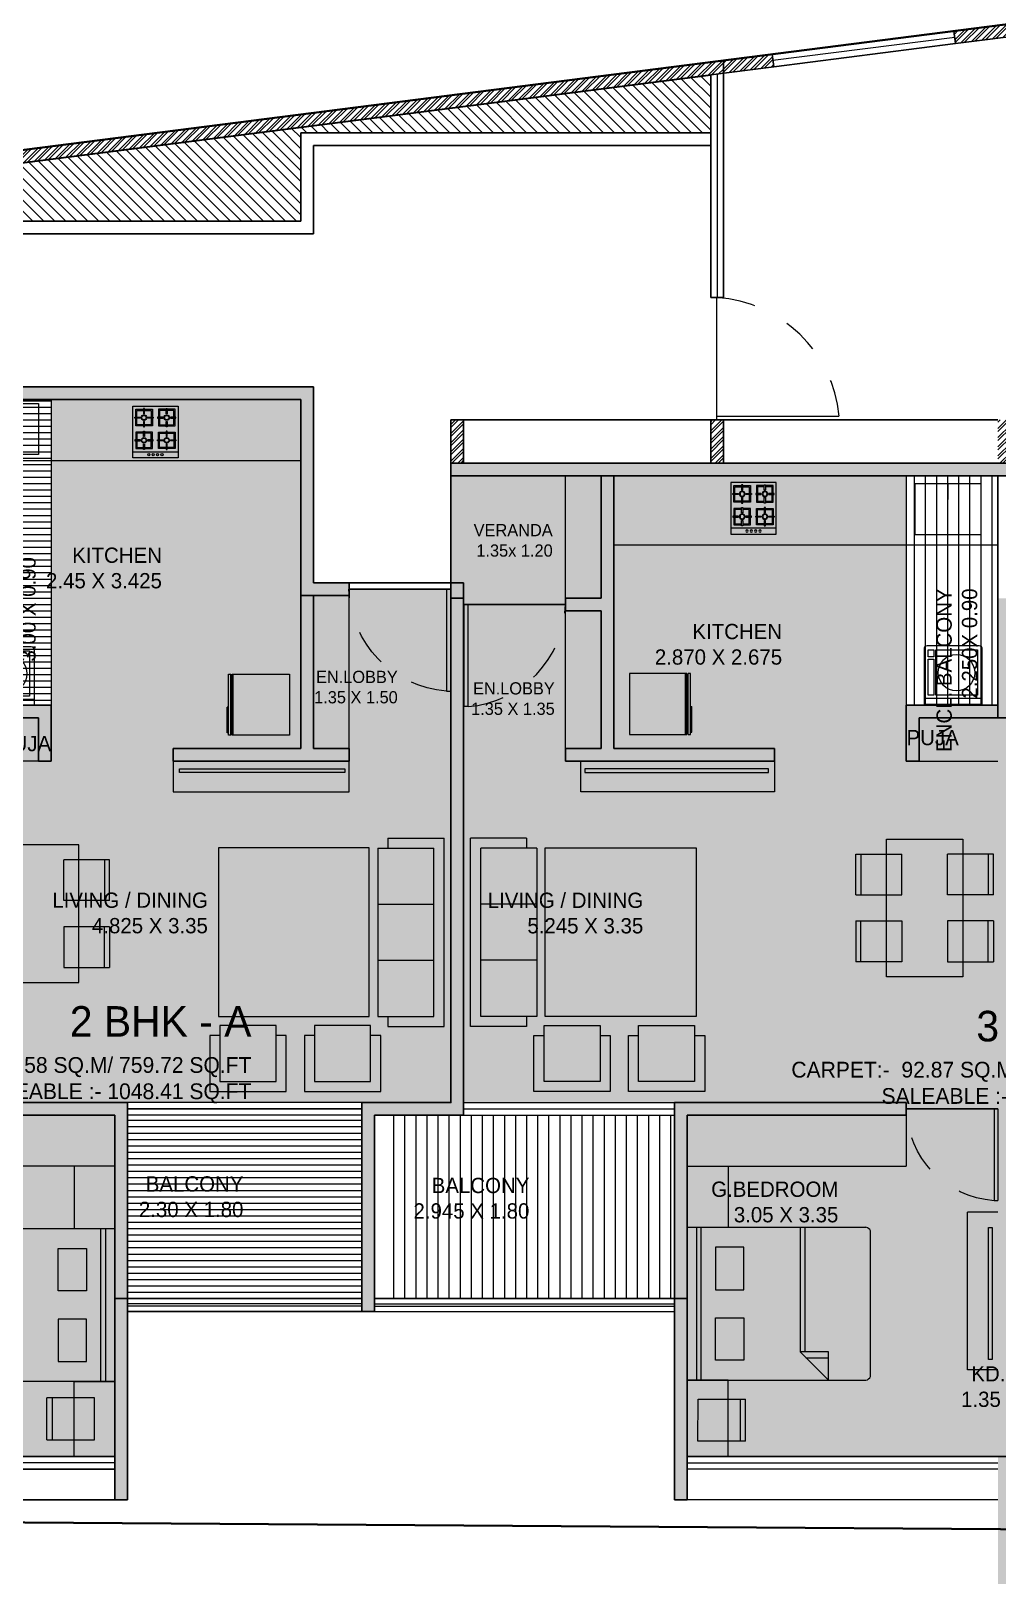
# Model space of a CAD drawing. Header units: metres. Extents: x 494 to 1845, y -666 to 1061.
# Drawn here: x 1741.652 to 1744.299, y 249.989 to 254.24 of the extents above; entities that cross this region are included whole.
import ezdxf

# ---------------------------------------------------------------- set-up
doc = ezdxf.new("R2010")
doc.units = ezdxf.units.M
doc.header["$MEASUREMENT"] = 0
for name, pattern in [('1', [0]), ('141011 - Typical Flr Plans -1 - 1.5 & 1-2 BHK_ Kolshet Namrata1$0$HIDDEN', [0.375, 0.25, -0.125]), ('DASHED2', [0.375, 0.25, -0.125])]:
    doc.linetypes.add(name, pattern=pattern)
for name, color, linetype, lineweight in [('01 WALL', 7, 'Continuous', 25), ('A-Furniture', 8, 'Continuous', 13), ('A-Wall Hatch', 8, 'Continuous', 9), ('VDA-DOOR', 23, 'Continuous', 5), ('VDA-FURNITURE', 8, 'Continuous', 13), ('VDA-HATCH', 8, 'Continuous', 9), ('VDA-RAILING', 25, 'Continuous', 5), ('VDA-SLIDING DOOR', 4, 'Continuous', 9), ('VDA-WALL', 250, 'Continuous', 25), ('VDA-WINDOW', 5, 'Continuous', 9), ('VDA_FURNITURE', 8, 'Continuous', 13), ('WALL BELOW', 8, 'Continuous', 9), ('window', 5, 'Continuous', 13)]:
    doc.layers.add(name, color=color, linetype=linetype, lineweight=lineweight)
for name, color, linetype in [('A-AREA', 1, 'Continuous'), ('CLOUMN GRID', 7, 'Continuous'), ('PLOT - SURVEY', 1, '1'), ('sliding', 4, '1'), ('VDA-TEXT', 250, '1'), ('VDA-WALL BELOW', 8, 'Continuous'), ('VDA_WALL BELOW', 8, '1')]:
    doc.layers.add(name, color=color, linetype=linetype)
doc.styles.add('arial', font='arial.ttf', dxfattribs={"height": 0.3})
doc.styles.get("Standard").update_dxf_attribs({"font": 'arial.ttf'})
pattern_1 = [(179.9993, (28.49362, 2.90785), (-7.6e-07, -0.0625), [])]

# ---------------------------------------------------------------- blocks, each defined once
blk = doc.blocks.new('zw$8B81')
at = {"layer": 'VDA-FURNITURE', "extrusion": (-2.11098e-05, -1.08635e-08, 1)}
for p, q in [((0.013, 0.575), (0, 0.575)), ((0, 0.575), (0, 0.325)), ((0.037, 0.6), (0.013, 0.6)), ((0.013, 0.6), (0.013, 0)), ((0.037, 0.6), (0.037, 0)), ((0.05, 0.575), (0.037, 0.575)), ((0.612, 0.6), (0.05, 0.6)), ((0.05, 0.6), (0.05, 0)), ((0.062, 0.6), (0.062, 0)), ((0.612, 0), (0.612, 0.6)), ((0.013, 0.325), (0, 0.325)), ((0.013, 0), (0.037, 0)), ((0.037, 0.025), (0.05, 0.025)), ((0.05, 0), (0.612, 0))]:
    blk.add_line(p, q, dxfattribs=at)
blk = doc.blocks.new('zw$DE63')
at = {"layer": 'VDA-FURNITURE', "extrusion": (-1.50799e-06, 1.20478e-06, 1)}
for p, q in [((0, 1.465), (0, 0.035)), ((1.8, 1.5), (0.046, 1.5)), ((0.692, 1.223), (0.415, 1.5)), ((0.415, 1.5), (0.415, 1.223)), ((1.8, 1.5), (1.662, 1.5)), ((1.662, 1.5), (1.662, 0)), ((1.708, 0), (1.708, 1.5)), ((1.8, 0), (1.8, 1.5)), ((1.8, 0), (1.8, 1.5)), ((0.635, 1.281), (0.415, 1.281)), ((0.415, 1.223), (0.692, 1.223)), ((0.646, 0), (0.646, 1.223)), ((0.692, 0), (0.692, 1.223)), ((1.246, 0.888), (1.246, 1.304)), ((1.246, 1.304), (1.523, 1.304)), ((1.523, 1.304), (1.523, 0.888)), ((1.523, 0.888), (1.246, 0.888)), ((1.523, 0.612), (1.246, 0.612)), ((1.246, 0.612), (1.246, 0.196)), ((1.523, 0.196), (1.523, 0.612)), ((1.246, 0.196), (1.523, 0.196)), ((0.046, 0), (1.8, 0)), ((1.662, 0), (1.8, 0))]:
    blk.add_line(p, q, dxfattribs=at)
at = {"layer": 'VDA-FURNITURE'}
for centre, start, end in [((0.065, 1.427), 104.4386, 149.3026), ((0.065, 0.073), 210.6974, 255.5614)]:
    blk.add_arc(centre, 0.0756, start, end, dxfattribs=at)
blk = doc.blocks.new('zw$DD4')
at = {"layer": 'A-Furniture', "extrusion": (1.20478e-06, -1.51523e-06, 1)}
for p, q in [((0.3, 1.352), (0.3, 0)), ((1.05, 1.352), (0.3, 1.352)), ((1.05, 0), (1.05, 1.352)), ((0.45, 1.203), (0, 1.203)), ((0, 0.803), (0, 1.203)), ((0.05, 1.203), (0.05, 0.803)), ((0.45, 0.803), (0.45, 1.203)), ((0.9, 0.803), (0.9, 1.203)), ((0.9, 1.203), (1.35, 1.203)), ((1.3, 1.203), (1.3, 0.803)), ((1.35, 0.803), (1.35, 1.203)), ((0, 0.803), (0.45, 0.803)), ((1.35, 0.803), (0.9, 0.803)), ((0, 0.547), (0.45, 0.547)), ((0, 0.547), (0, 0.147)), ((0.05, 0.147), (0.05, 0.547)), ((0.45, 0.547), (0.45, 0.147)), ((1.35, 0.547), (0.9, 0.547)), ((0.9, 0.547), (0.9, 0.147)), ((1.3, 0.147), (1.3, 0.547)), ((1.35, 0.547), (1.35, 0.147)), ((0, 0.147), (0.45, 0.147)), ((0.3, 0), (1.05, 0)), ((1.35, 0.147), (0.9, 0.147))]:
    blk.add_line(p, q, dxfattribs=at)
blk = doc.blocks.new('zw$FFF1')
at = {"layer": 'A-Furniture', "color": 8, "extrusion": (1.51523e-06, 1.20478e-06, 1)}
for p, q in [((1.371, 2.489), (0.621, 2.489)), ((0.621, 2.489), (0.621, 1.939)), ((1.371, 1.939), (1.371, 2.489)), ((2.299, 2.489), (1.549, 2.489)), ((1.549, 2.489), (1.549, 1.939)), ((2.299, 1.939), (2.299, 2.489)), ((1.271, 2.389), (0.721, 2.389)), ((0.721, 2.389), (0.721, 1.839)), ((1.271, 1.839), (1.271, 2.389)), ((2.199, 2.389), (1.649, 2.389)), ((1.649, 2.389), (1.649, 1.839)), ((2.199, 1.839), (2.199, 2.389)), ((0.621, 1.939), (0.721, 1.939)), ((0.721, 1.939), (0.721, 1.939)), ((0.721, 1.839), (1.271, 1.839)), ((1.271, 1.939), (1.371, 1.939)), ((1.549, 1.939), (1.649, 1.939)), ((1.649, 1.939), (1.649, 1.939)), ((1.649, 1.839), (2.199, 1.839)), ((2.199, 1.939), (2.299, 1.939))]:
    blk.add_line(p, q, dxfattribs=at)
at = {"layer": 'A-Furniture', "color": 8, "extrusion": (1.51523e-06, -1.20478e-06, 1)}
for p, q in [((0.55, 1.85), (0, 1.85)), ((0, 1.85), (0, 0)), ((0.55, 1.75), (0.55, 1.85)), ((0.65, 1.75), (0.1, 1.75)), ((0.1, 1.75), (0.1, 0.1)), ((0.65, 0.1), (0.65, 1.75)), ((2.213, 1.753), (0.733, 1.753)), ((0.733, 1.753), (0.733, 0.097)), ((2.213, 0.097), (2.213, 1.753)), ((0.65, 1.2), (0.1, 1.2)), ((0.65, 0.65), (0.1, 0.65)), ((0.55, 0), (0, 0)), ((0.65, 0.1), (0.1, 0.1)), ((0.55, 0), (0.55, 0.1)), ((0.733, 0.097), (2.213, 0.097))]:
    blk.add_line(p, q, dxfattribs=at)
blk = doc.blocks.new('zw$80F')
at = {"layer": 'A-Furniture', "extrusion": (0.000170057, -4.78234e-05, 1)}
blk.add_line((0.06, 0.446, 0), (0.06, 0), dxfattribs=at)
at = {"layer": 'A-Furniture', "extrusion": (0.000170057, -4.78234e-05, 1), "elevation": 0}
for points in [[(0.506, 0), (0, 0), (0, 0.446), (0.506, 0.446)], [(0.082, 0.329), (0.082, 0.34), (0.135, 0.34), (0.135, 0.329)], [(0.177, 0.425), (0.166, 0.425), (0.166, 0.371), (0.177, 0.371)], [(0.262, 0.34), (0.262, 0.329), (0.208, 0.329), (0.208, 0.34)], [(0.305, 0.34), (0.305, 0.329), (0.358, 0.329), (0.358, 0.34)], [(0.389, 0.425), (0.4, 0.425), (0.4, 0.371), (0.389, 0.371)], [(0.485, 0.329), (0.485, 0.34), (0.431, 0.34), (0.431, 0.329)], [(0.166, 0.245), (0.177, 0.245), (0.177, 0.298), (0.166, 0.298)], [(0.166, 0.202), (0.177, 0.202), (0.177, 0.148), (0.166, 0.148)], [(0.4, 0.245), (0.389, 0.245), (0.389, 0.298), (0.4, 0.298)], [(0.4, 0.202), (0.389, 0.202), (0.389, 0.148), (0.4, 0.148)], [(0.082, 0.117), (0.082, 0.106), (0.135, 0.106), (0.135, 0.117)], [(0.177, 0.021), (0.166, 0.021), (0.166, 0.075), (0.177, 0.075)], [(0.262, 0.106), (0.262, 0.117), (0.208, 0.117), (0.208, 0.106)], [(0.305, 0.106), (0.305, 0.117), (0.358, 0.117), (0.358, 0.106)], [(0.389, 0.021), (0.4, 0.021), (0.4, 0.075), (0.389, 0.075)], [(0.485, 0.117), (0.485, 0.106), (0.431, 0.106), (0.431, 0.117)]]:
    blk.add_lwpolyline(points, close=True, dxfattribs=at)
for points in [[(0.166, 0.416), (0.09, 0.416), (0.09, 0.34)], [(0.09, 0.329), (0.09, 0.253), (0.166, 0.253)], [(0.166, 0.405), (0.101, 0.405), (0.101, 0.34)], [(0.101, 0.329), (0.101, 0.264), (0.166, 0.264)], [(0.253, 0.34), (0.253, 0.416), (0.177, 0.416)], [(0.242, 0.34), (0.242, 0.405), (0.177, 0.405)], [(0.177, 0.253), (0.253, 0.253), (0.253, 0.329)], [(0.177, 0.264), (0.242, 0.264), (0.242, 0.329)], [(0.313, 0.34), (0.313, 0.416), (0.389, 0.416)], [(0.389, 0.253), (0.313, 0.253), (0.313, 0.329)], [(0.324, 0.34), (0.324, 0.405), (0.389, 0.405)], [(0.389, 0.264), (0.324, 0.264), (0.324, 0.329)], [(0.4, 0.416), (0.476, 0.416), (0.476, 0.34)], [(0.4, 0.405), (0.465, 0.405), (0.465, 0.34)], [(0.476, 0.329), (0.476, 0.253), (0.4, 0.253)], [(0.465, 0.329), (0.465, 0.264), (0.4, 0.264)], [(0.09, 0.117), (0.09, 0.193), (0.166, 0.193)], [(0.101, 0.117), (0.101, 0.182), (0.166, 0.182)], [(0.177, 0.193), (0.253, 0.193), (0.253, 0.117)], [(0.177, 0.182), (0.242, 0.182), (0.242, 0.117)], [(0.389, 0.193), (0.313, 0.193), (0.313, 0.117)], [(0.389, 0.182), (0.324, 0.182), (0.324, 0.117)], [(0.476, 0.117), (0.476, 0.193), (0.4, 0.193)], [(0.465, 0.117), (0.465, 0.182), (0.4, 0.182)], [(0.166, 0.03), (0.09, 0.03), (0.09, 0.106)], [(0.166, 0.041), (0.101, 0.041), (0.101, 0.106)], [(0.253, 0.106), (0.253, 0.03), (0.177, 0.03)], [(0.242, 0.106), (0.242, 0.041), (0.177, 0.041)], [(0.313, 0.106), (0.313, 0.03), (0.389, 0.03)], [(0.324, 0.106), (0.324, 0.041), (0.389, 0.041)], [(0.4, 0.03), (0.476, 0.03), (0.476, 0.106)], [(0.4, 0.041), (0.465, 0.041), (0.465, 0.106)]]:
    blk.add_lwpolyline(points, dxfattribs=at)
at = {"layer": 'A-Furniture', "extrusion": (0.000170057, -4.78234e-05, 1)}
for centre, radius in [((0.172, 0.335, 0), 0.0268), ((0.172, 0.335, 0), 0.0214), ((0.395, 0.335, 0), 0.0268), ((0.395, 0.335, 0), 0.0214), ((0.03, 0.287, 0), 0.0107), ((0.03, 0.245, 0), 0.0107), ((0.03, 0.202, 0), 0.0107), ((0.03, 0.159, 0), 0.0107), ((0.172, 0.112, 0), 0.0268), ((0.172, 0.112, 0), 0.0214), ((0.395, 0.112, 0), 0.0268), ((0.395, 0.112, 0), 0.0214)]:
    blk.add_circle(centre, radius, dxfattribs=at)
blk = doc.blocks.new('zw$ECD3')
at = {"layer": 'A-Furniture'}
for p, q in [((0.542, 0.572), (0, 0.572)), ((0, 0.572), (0, 0)), ((0.06, 0.572), (0.06, 0)), ((0.088, 0.477), (0.088, 0.53)), ((0.088, 0.53), (0.443, 0.53)), ((0.443, 0.477), (0.088, 0.477)), ((0.443, 0.53), (0.443, 0.477)), ((0.464, 0.477), (0.464, 0.53)), ((0.464, 0.53), (0.532, 0.53)), ((0.532, 0.477), (0.464, 0.477)), ((0.532, 0.53), (0.532, 0.477)), ((0.572, 0.03), (0.572, 0.542)), ((0.088, 0.048), (0.088, 0.456)), ((0.088, 0.456), (0.532, 0.456)), ((0.532, 0.456), (0.532, 0.048)), ((0, 0), (0.542, 0)), ((0.532, 0.048), (0.088, 0.048))]:
    blk.add_line(p, q, dxfattribs=at)
blk.add_circle((0.309, 0.253), 0.179, dxfattribs=at)
for centre, start, end in [((0.542, 0.542), 0, 90), ((0.542, 0.03), 270, 360)]:
    blk.add_arc(centre, 0.03, start, end, dxfattribs=at)
blk = doc.blocks.new('zw$9BC4')
at = {"layer": 'VDA-FURNITURE'}
blk.add_line((0.325, 0), (0.325, 0.154), dxfattribs=at)
blk.add_lwpolyline([(0, 0), (0.65, 0), (0.65, 0.5), (0, 0.5)], close=True, dxfattribs=at)
blk = doc.blocks.new('DFV')
at = {"layer": 'VDA_FURNITURE'}
for p, q in [((164.983, 153.532), (164.983, 153.067)), ((164.983, 153.532), (165.397, 153.532)), ((165.397, 153.481), (164.983, 153.481)), ((165.397, 153.067), (165.397, 153.532)), ((164.983, 153.067), (165.397, 153.067))]:
    blk.add_line(p, q, dxfattribs=at)
blk = doc.blocks.new('zw$F1DC')
at = {"layer": 'VDA-DOOR'}
for p, q in [((0, 0), (0, 0.9)), ((0, 0.038), (0.9, 0.038)), ((0, 0), (0.9, 0)), ((0.9, 0.038), (0.9, 0))]:
    blk.add_line(p, q, dxfattribs=at).dxf.unprotected_set("ltscale", 0)
at = {"layer": 'VDA-DOOR', "linetype": 'DASHED2', "ltscale": 0.3}
blk.add_arc((-0.028, -0.03), 0.931, 4.2128, 88.2563, dxfattribs=at)
blk = doc.blocks.new('zw$7E38')
at = {"layer": 'VDA-HATCH'}
h = blk.add_hatch(color=8, dxfattribs=at)
h.dxf.hatch_style = 1
h.paths.add_polyline_path([(4.6, 9.9), (4.725, 9.9), (4.725, 10.8), (8.075, 10.8), (8.075, 7.375), (6.825, 7.375), (6.825, 7.25), (8.55, 7.25), (8.55, 7.375), (8.2, 7.375), (8.2, 8.875), (8.55, 8.875), (8.55, 9), (8.2, 9), (8.2, 10.925), (4.6, 10.925)])
h.paths.add_polyline_path([(0, 10.325), (1.6, 10.325), (1.6, 9.182), (1.475, 9.182), (1.475, 10.2), (0.125, 10.2), (0.125, 3.9), (0.825, 3.9), (0.825, 3.775), (0.125, 3.775), (0.125, 2.45), (0, 2.45), (0, 7.8)])
h.paths.add_polyline_path([(0.875, 7.738), (0.875, 7.8), (1.475, 7.8), (1.475, 8.582), (1.6, 8.582), (1.6, 7.8), (3.25, 7.8), (3.625, 7.8), (3.625, 7.675), (3.25, 7.675), (3.25, 4.8), (3.125, 4.8), (3.125, 7.675), (0.875, 7.675)])
h.paths.add_polyline_path([(4.15, 3.775), (4.15, 3.9), (6.375, 3.9), (6.375, 0), (6.25, 0), (6.25, 3.775)])
h.paths.add_polyline_path([(9.55, 9), (9.675, 9), (9.675, 3.775), (8.8, 3.775), (8.8, 1.85), (8.675, 1.85), (8.675, 3.9), (9.55, 3.9)])
h.paths.add_polyline_path([(4, 5.6), (4, 5.725), (4.6, 5.725), (4.6, 7.675), (4.225, 7.675), (4.225, 7.8), (4.6, 7.8), (4.6, 8.7), (4.725, 8.7), (4.725, 7.8), (5.625, 7.8), (5.625, 7.25), (5.5, 7.25), (5.5, 7.675), (4.725, 7.675), (4.725, 4.8), (4.6, 4.8), (4.6, 5.6)])
h.paths.add_polyline_path([(3.125, 0), (3.125, 3.775), (2.425, 3.775), (2.425, 3.9), (3.25, 3.9), (3.25, 0)])
at = {"layer": 'VDA-HATCH', "lineweight": 30, "true_color": 0xf2f5ea}
h = blk.add_hatch(color=7, dxfattribs=at)
h.dxf.hatch_style = 1
h.paths.add_polyline_path([(3.188, 3.9), (3.25, 3.9), (3.25, 3.838), (4.15, 3.838), (4.15, 3.9), (6.375, 3.9), (8.525, 3.9), (9.55, 3.9), (9.55, 8.938), (8.55, 8.938), (8.55, 8.875), (8.2, 8.875), (8.2, 7.375), (8.55, 7.375), (8.55, 7.25), (6.825, 7.25), (6.825, 7.375), (8.075, 7.375), (8.075, 10.8), (5.625, 10.8), (5.625, 7.8), (5.625, 7.25), (5.5, 7.25), (5.5, 7.675), (4.725, 7.675), (4.725, 4.8), (4.6, 4.8), (4.6, 5.6), (4, 5.6), (4, 5.663), (3.25, 5.663), (3.25, 4.8), (3.188, 4.8)])
h.paths.add_polyline_path([(0.125, 3.9), (1.325, 3.9), (3.125, 3.9), (3.188, 3.9), (3.188, 4.8), (3.125, 4.8), (3.125, 7.675), (0.875, 7.675), (0.875, 7.738), (0.125, 7.738)])
h.paths.add_polyline_path([(3.25, 0.425), (6.25, 0.425), (6.25, 3.775), (4.15, 3.775), (4.15, 3.838), (3.25, 3.838)])
at = {"layer": 'VDA-HATCH', "lineweight": 18, "true_color": 0xd3dcb7}
h = blk.add_hatch(dxfattribs=at)
h.set_pattern_fill('ANSI31', color=254, scale=0.5, angle=134.9993)
h.set_pattern_definition(pattern_1)
h.paths.add_polyline_path([(4.725, 7.8), (4.725, 8.7), (4.725, 9.9), (4.725, 10.8), (5.625, 10.8), (5.625, 7.8), (4.725, 7.8)])
h = blk.add_hatch(dxfattribs=at)
h.set_pattern_fill('ANSI31', color=254, scale=0.5, angle=134.9993)
h.set_pattern_definition(pattern_1)
h.paths.add_polyline_path([(0.125, 2.575), (3.125, 2.575), (3.125, 3.775), (2.425, 3.775), (0.825, 3.775), (0.125, 3.775)])
h.paths.add_polyline_path([(6.375, 1.975), (8.675, 1.975), (8.675, 3.775), (6.375, 3.775), (6.375, 1.975)])
at = {"color": 8}
for p, q in [((6.25, 0.425), (3.25, 0.425)), ((6.25, 0.3), (3.25, 0.3)), ((3.25, 0), (6.25, 0))]:
    blk.add_line(p, q, dxfattribs=at)
at = {"layer": '01 WALL'}
blk.add_line((8.075, 9.375), (8.075, 9.375), dxfattribs=at)
at = {"layer": 'A-AREA', "color": 160}
blk.add_lwpolyline([(4.725, 10.8), (8.075, 10.8), (8.075, 8.875), (8.55, 8.875), (8.55, 9), (9.55, 9), (9.55, 3.9), (8.675, 3.9), (8.675, 1.975), (6.25, 1.975), (6.25, 0.425), (3.25, 0.425), (3.25, 2.575), (0.125, 2.575), (0.125, 10.2), (1.475, 10.2), (1.475, 7.675), (4.725, 7.675)], close=True, dxfattribs=at)
at = {"layer": 'sliding'}
blk.add_line((8.675, 3.838), (6.375, 3.838), dxfattribs=at)
at = {"layer": 'VDA-DOOR'}
blk.add_line((8.55, 8.938), (9.55, 8.938), dxfattribs=at)
at = {"layer": 'VDA-FURNITURE'}
for p, q in [((4.725, 10.2), (8.075, 10.2)), ((8.55, 7.375), (8.55, 8.875)), ((5.5, 7.25), (4.725, 7.25)), ((6.25, 3.275), (4.15, 3.275))]:
    blk.add_line(p, q, dxfattribs=at)
blk.add_lwpolyline([(6.825, 7.25), (6.825, 6.95), (8.55, 6.95), (8.55, 7.25)], dxfattribs=at)
for points in [[(6.884, 7.175), (8.51, 7.175), (8.51, 7.139), (6.884, 7.139)], [(5.85, 2.663), (6.25, 2.663), (6.25, 3.275), (5.85, 3.275)], [(5.85, 1.163), (6.25, 1.163), (6.25, 0.425), (5.85, 0.425)]]:
    blk.add_lwpolyline(points, close=True, dxfattribs=at)
at = {"layer": 'VDA-RAILING'}
for p, q in [((8.675, 1.925), (6.375, 1.925)), ((8.675, 1.9), (6.375, 1.9))]:
    blk.add_line(p, q, dxfattribs=at)
at = {"layer": 'VDA-WALL'}
for p, q in [((4.6, 10.925), (8.2, 10.925)), ((8.2, 10.925), (8.2, 9)), ((4.725, 10.8), (8.075, 10.8)), ((8.075, 10.8), (8.075, 7.375)), ((8.55, 9), (8.2, 9)), ((8.55, 8.875), (8.55, 9)), ((9.55, 9), (9.55, 3.9)), ((9.675, 9), (9.55, 9)), ((9.675, 9), (9.55, 9)), ((9.55, 7.25), (9.55, 9)), ((9.675, 9), (9.675, 3.9)), ((9.675, 7.375), (9.675, 9)), ((8.2, 8.875), (8.2, 7.375)), ((8.55, 8.875), (8.2, 8.875)), ((5.625, 7.8), (4.725, 7.8)), ((5.625, 7.25), (5.625, 7.8)), ((4.725, 7.675), (5.5, 7.675)), ((5.5, 7.25), (5.5, 7.675)), ((6.825, 7.25), (6.825, 7.375)), ((6.825, 7.375), (8.075, 7.375)), ((8.55, 7.375), (8.2, 7.375)), ((8.55, 7.25), (8.55, 7.375)), ((9.675, 7.375), (9.675, 3.775)), ((5.5, 7.25), (5.625, 7.25)), ((8.55, 7.25), (6.825, 7.25)), ((9.55, 7.25), (9.55, 3.9)), ((6.375, 3.9), (4.15, 3.9)), ((6.375, 3.9), (6.375, 0)), ((8.675, 1.85), (8.675, 3.9)), ((8.675, 3.9), (9.55, 3.9)), ((6.25, 3.775), (4.15, 3.775)), ((6.25, 3.775), (6.25, 0)), ((8.8, 1.85), (8.8, 3.775)), ((8.8, 3.775), (9.675, 3.775)), ((8.675, 1.85), (8.8, 1.85)), ((6.25, 0), (6.375, 0))]:
    blk.add_line(p, q, dxfattribs=at)
at = {"layer": 'VDA-WALL BELOW'}
for p, q in [((8.675, 1.975), (6.375, 1.975)), ((8.675, 1.85), (6.375, 1.85))]:
    blk.add_line(p, q, dxfattribs=at)
at = {"layer": 'WALL BELOW'}
for p, q in [((5.625, 10.8), (5.625, 7.8)), ((8.675, 3.9), (6.375, 3.9)), ((8.675, 3.775), (6.375, 3.775))]:
    blk.add_line(p, q, dxfattribs=at)
at = {"layer": 'window'}
blk.add_line((6.25, 0.362), (3.25, 0.362), dxfattribs=at)
at = {"color": 2, "xscale": -1.111111107753082, "yscale": 1.111111107753082, "zscale": 1.111111107753082, "rotation": 89.99999999961763}
blk.add_blockref('zw$F1DC', (9.55, 8.938), dxfattribs=at)
at = {"layer": 'VDA-FURNITURE', "xscale": -1}
for name, p, rotation in [('zw$9BC4', (4.85, 10.761), 180.0000002734227), ('zw$8B81', (7.352, 8.105), 180.0000002734011), ('zw$DE63', (4.45, 2.663), 180.0000002734229)]:
    blk.add_blockref(name, p, dxfattribs=dict(at, rotation=rotation))
at = {"layer": 'VDA-FURNITURE'}
for name, p, rotation in [('zw$80F', (6.872, 10.228, 0), 90.000000273361), ('zw$ECD3', (5.461, 7.8), 90.00000027342286), ('zw$DD4', (6.199, 6.429), 180.0000002734224), ('zw$FFF1', (9.482, 6.496), 180.0000002734224)]:
    blk.add_blockref(name, p, dxfattribs=dict(at, rotation=rotation))
at = {"layer": 'VDA-FURNITURE', "lineweight": 0, "extrusion": (2.00688e-08, 0.000111805, 1), "xscale": 1.000054247983927, "yscale": 1.000054247983927, "zscale": 1.000054247983927, "rotation": 90.01490589218275}
blk.add_blockref('DFV', (159.168, -164.363, 0), dxfattribs=at)
at = {"layer": 'VDA-TEXT', "width": 1.314504061156185e-11, "style": 'arial'}
for s, insert, char_height, attachment_point in [('\\pi0.73399;{\\fCentury Gothic|b0|i0|c0|p34;KITCHEN  }\\P\\pi0.57038;{\\fCentury Gothic|b0|i0|c0|p34;2.45 X 3.425}', (6.713, 9.347), 0.15, 3), ('\\pi0.42212;{\\fCentury Gothic|b0|i0|c0|p34;EN.LOBBY }\\P\\pi0.38284;{\\fCentury Gothic|b0|i0|c0|p34;1.35 X 1.50}', (9.028, 8.138), 0.12, 3), ('{\\fCentury Gothic|b0|i0|c0|p34;PUJA}', (5.113, 7.346), 0.15, 7), ('\\pi0.77845;{\\fCentury Gothic|b0|i0|c0|p34;LIVING / DINING }\\P\\pi1.01105;{\\fCentury Gothic|b0|i0|c0|p34;4.825 X 3.35}', (7.164, 5.961), 0.15, 3), ('\\pi0.53367;{\\fCentury Gothic|b0|i0|c0|p34;BALCONY  }\\P\\pi0.51373;{\\fCentury Gothic|b0|i0|c0|p34;2.30 X 1.80}', (7.513, 3.176), 0.15, 3)]:
    blk.add_mtext(s, dxfattribs=dict(at, insert=insert, char_height=char_height, attachment_point=attachment_point))
at = {"layer": 'VDA-TEXT', "insert": (5.073, 9.254), "char_height": 0.15, "width": 1.314504061156185e-11, "attachment_point": 3, "rotation": 90, "style": 'arial'}
blk.add_mtext('\\pi0.79354;{\\fCentury Gothic|b0|i0|c0|p34;ENCL. BALCONY   }\\P\\pi1.09706;{\\fCentury Gothic|b0|i0|c0|p34;3.00 X 0.90}', dxfattribs=at)
at = {"layer": 'VDA-TEXT', "color": 1, "insert": (7.592, 4.846, 0), "char_height": 0.15474, "width": 3.91519, "attachment_point": 3}
blk.add_mtext('\\pt10;{\\fCentury Gothic|b0|i0|c0|p34;\\H1.93869x;\\C5;2 BHK - A}\\P\\pt9,10;{\\fCentury Gothic|b0|i0|c0|p34;\\H1.00000x;CARPET:-  70.58 SQ.M/ 759.72 SQ.FT}\\P\\pt10;{\\fCentury Gothic|b0|i0|c0|p34;\\H1.00000x;SALEABLE :- 1048.41 SQ.FT }', dxfattribs=at)
blk = doc.blocks.new('zw$AB1F')
at = {"layer": 'VDA-DOOR', "xscale": 1.111111111003124, "yscale": 1.111111111003124, "zscale": 1.111111111003124, "rotation": 90.00000000080222}
blk.add_blockref('zw$F1DC', (1, 0), dxfattribs=at)
blk = doc.blocks.new('ASDFFFFFFFF')
at = {"layer": 'VDA-HATCH', "extrusion": (4.36827e-06, 5.81046e-06, 1)}
h = blk.add_hatch(color=8, dxfattribs=at)
h.dxf.hatch_style = 1
h.paths.add_polyline_path([(1550.06, 505.881), (1550.06, 505.819), (1553.485, 505.819), (1553.485, 502.044), (1553.61, 502.044), (1553.61, 505.819), (1554.935, 505.819), (1554.935, 505.944), (1553.61, 505.944), (1553.61, 507.081), (1553.485, 507.081), (1553.485, 505.944), (1550.06, 505.944)])
h.paths.add_polyline_path([(1543.215, 512.219), (1548.71, 512.219), (1548.71, 512.094), (1544.815, 512.094), (1544.815, 509.419), (1546.485, 509.419), (1546.485, 509.294), (1544.34, 509.294), (1544.34, 509.419), (1544.69, 509.419), (1544.69, 510.769), (1544.34, 510.769), (1544.34, 510.894), (1544.69, 510.894), (1544.69, 512.094), (1543.215, 512.094)])
h.paths.add_polyline_path([(1550.06, 507.431), (1550.06, 506.844), (1550.185, 506.844), (1550.185, 509.719), (1552.735, 509.719), (1552.735, 509.844), (1551.085, 509.844), (1551.085, 511.194), (1552.135, 511.194), (1552.135, 511.319), (1550.96, 511.319), (1550.96, 509.844), (1550.06, 509.844), (1550.06, 509.844), (1549.685, 509.844), (1549.685, 509.719), (1550.06, 509.719)])
h.paths.add_polyline_path([(1545.41, 505.944), (1545.41, 502.044), (1545.535, 502.044), (1545.535, 505.819), (1547.685, 505.819), (1547.685, 505.944), (1545.41, 505.944)])
h.paths.add_polyline_path([(1542.34, 505.944), (1542.34, 503.894), (1542.465, 503.894), (1542.465, 505.819), (1543.34, 505.819), (1543.34, 510.894), (1543.215, 510.894), (1543.215, 505.944)])
h.paths.add_polyline_path([(1547.685, 509.844), (1547.685, 509.294), (1547.81, 509.294), (1547.81, 509.719), (1548.585, 509.719), (1548.585, 506.844), (1548.71, 506.844), (1548.71, 507.644), (1549.31, 507.644), (1549.31, 507.769), (1548.71, 507.769), (1548.71, 509.719), (1549.085, 509.719), (1549.085, 509.844), (1548.71, 509.844), (1548.71, 509.419), (1548.71, 510.894), (1548.585, 510.894), (1548.585, 509.844)])
h.paths.add_polyline_path([(1553.485, 509.781), (1553.485, 509.719), (1553.485, 509.719), (1553.485, 508.581), (1553.61, 508.581), (1553.61, 509.719), (1554.935, 509.719), (1554.935, 509.844), (1553.61, 509.844), (1553.61, 511.319), (1552.735, 511.319), (1552.735, 511.194), (1553.485, 511.194), (1553.485, 509.844), (1553.485, 509.844)])
h.paths.add_polyline_path([(1548.585, 505.881), (1548.585, 501.219), (1548.71, 501.219), (1548.71, 502.344), (1549.085, 502.344), (1549.085, 502.469), (1548.71, 502.469), (1548.71, 504.794), (1549.31, 504.794), (1549.31, 504.919), (1548.71, 504.919), (1548.71, 505.819), (1549.16, 505.819), (1549.16, 505.944), (1548.585, 505.944)])
h.paths.add_polyline_path([(1550.06, 504.856), (1550.06, 502.469), (1549.685, 502.469), (1549.685, 502.344), (1550.06, 502.344), (1550.06, 501.219), (1550.185, 501.219), (1550.185, 504.919), (1550.06, 504.919)])
at = {"layer": 'VDA-HATCH', "lineweight": 15, "true_color": 0x9ecfff, "extrusion": (4.36827e-06, 5.81046e-06, 1)}
h = blk.add_hatch(dxfattribs=at)
h.set_pattern_fill('ANSI31', color=141, scale=0.87, angle=45)
h.set_pattern_definition([(270, (1579.88095, 514.14394), (-0.10875, -1e-17), [])])
h.paths.add_polyline_path([(1542.56, 505.819), (1543.435, 505.819), (1545.41, 505.819), (1545.41, 504.019), (1542.56, 504.019)])
h.paths.add_polyline_path([(1553.61, 509.719), (1553.61, 508.581), (1553.61, 507.081), (1553.61, 505.944), (1554.81, 505.944), (1554.81, 509.719)])
h.paths.add_polyline_path([(1547.685, 512.094), (1547.685, 509.844), (1548.585, 509.844), (1548.585, 510.894), (1548.585, 512.094), (1547.685, 512.094)])
at = {"layer": 'VDA-HATCH', "lineweight": 30, "true_color": 0xf0f7ff, "extrusion": (4.36827e-06, 5.81046e-06, 1)}
h = blk.add_hatch(color=7, dxfattribs=at)
h.dxf.hatch_style = 1
h.paths.add_polyline_path([(1543.34, 510.831), (1543.34, 505.944), (1545.41, 505.944), (1547.685, 505.944), (1547.685, 505.881), (1548.585, 505.881), (1548.585, 505.944), (1549.16, 505.944), (1549.16, 505.881), (1550.06, 505.881), (1550.06, 505.944), (1550.131, 505.944), (1550.131, 506.844), (1550.06, 506.844), (1550.06, 507.706), (1549.31, 507.706), (1549.31, 507.644), (1548.71, 507.644), (1548.71, 506.844), (1548.585, 506.844), (1548.585, 509.294), (1548.585, 509.719), (1547.81, 509.719), (1547.81, 509.294), (1547.685, 509.294), (1547.685, 512.094), (1544.815, 512.094), (1544.815, 509.419), (1546.485, 509.419), (1546.485, 509.294), (1544.34, 509.294), (1544.34, 509.419), (1544.69, 509.419), (1544.69, 510.769), (1544.34, 510.769), (1544.34, 510.831)])
h.paths.add_polyline_path([(1548.71, 505.819), (1549.16, 505.819), (1549.16, 505.881), (1550.06, 505.881), (1550.06, 505.819), (1553.485, 505.819), (1553.485, 502.469), (1550.185, 502.469), (1550.185, 504.919), (1550.06, 504.919), (1550.06, 504.856), (1549.31, 504.856), (1549.31, 504.919), (1548.71, 504.919)])
h.paths.add_polyline_path([(1550.131, 506.844), (1550.131, 505.944), (1553.485, 505.944), (1553.485, 507.081), (1553.485, 508.581), (1553.485, 509.719), (1553.485, 509.719), (1553.485, 509.781), (1552.735, 509.781), (1552.735, 509.719), (1550.185, 509.719), (1550.185, 506.844)])
h.paths.add_polyline_path([(1545.535, 505.819), (1547.685, 505.819), (1547.685, 505.881), (1548.585, 505.881), (1548.585, 502.469), (1545.535, 502.469)])
h.paths.add_polyline_path([(1543.215, 512.094), (1544.69, 512.094), (1544.69, 510.894), (1544.34, 510.894), (1544.34, 510.831), (1543.34, 510.831), (1543.34, 510.894), (1543.215, 510.894)])
at = {"layer": 'A-AREA', "color": 3, "extrusion": (4.36827e-06, 5.81046e-06, 1), "elevation": 0.01}
blk.add_lwpolyline([(1543.215, 510.894), (1543.215, 512.094), (1548.585, 512.094), (1548.585, 509.719), (1551.085, 509.719), (1551.085, 511.194), (1553.485, 511.194), (1553.485, 509.719), (1554.81, 509.719), (1554.81, 505.944), (1553.485, 505.944), (1553.485, 502.469), (1545.535, 502.469), (1545.535, 504.019), (1542.465, 504.019), (1542.465, 505.819), (1543.34, 505.819), (1543.34, 510.894)], close=True, dxfattribs=at)
at = {"layer": 'VDA-DOOR', "extrusion": (4.36827e-06, 5.81046e-06, 1)}
for p, q in [((1543.215, 512.094), (1543.215, 510.894)), ((1544.34, 510.831), (1543.34, 510.831)), ((1547.685, 505.881), (1548.585, 505.881))]:
    blk.add_line(p, q, dxfattribs=at)
at = {"layer": 'VDA-FURNITURE'}
blk.add_line((1544.34, 510.894), (1544.34, 512.094), dxfattribs=at)
at = {"layer": 'VDA-FURNITURE', "extrusion": (5.28879e-06, -0.00016495, 1)}
blk.add_line((1544.815, 511.419), (1548.585, 511.419), dxfattribs=at)
at = {"layer": 'VDA-FURNITURE', "extrusion": (4.36827e-06, 5.81046e-06, 1)}
for p, q in [((1544.34, 509.419), (1544.34, 510.769)), ((1547.81, 509.294), (1548.585, 509.294)), ((1547.685, 505.819), (1547.685, 505.319)), ((1545.535, 505.319), (1547.685, 505.319)), ((1548.285, 503.319), (1548.285, 504.869)), ((1548.585, 504.869), (1548.285, 504.869)), ((1548.585, 503.319), (1548.285, 503.319))]:
    blk.add_line(p, q, dxfattribs=at)
at = {"layer": 'VDA-FURNITURE', "extrusion": (4.36827e-06, 5.81046e-06, 1), "elevation": 0.01}
blk.add_lwpolyline([(1546.39, 509.294), (1546.39, 508.994), (1544.49, 508.994), (1544.49, 509.294)], dxfattribs=at)
for points in [[(1546.331, 509.219), (1544.53, 509.219), (1544.53, 509.183), (1546.331, 509.183)], [(1545.935, 504.719), (1545.535, 504.719), (1545.535, 505.319), (1545.935, 505.319)], [(1548.527, 503.423), (1548.492, 503.423), (1548.492, 504.719), (1548.527, 504.719)], [(1545.935, 503.219), (1545.535, 503.219), (1545.535, 502.469), (1545.935, 502.469)]]:
    blk.add_lwpolyline(points, close=True, dxfattribs=at)
at = {"layer": 'VDA-RAILING', "lineweight": 0, "extrusion": (5.28879e-06, -0.00016495, 1)}
for p, q in [((1542.465, 503.969), (1545.41, 503.969)), ((1542.465, 503.944), (1545.41, 503.944))]:
    blk.add_line(p, q, dxfattribs=at)
at = {"layer": 'VDA-SLIDING DOOR', "extrusion": (5.28879e-06, -0.00016495, 1)}
blk.add_line((1543.34, 505.881), (1545.41, 505.881), dxfattribs=at)
at = {"layer": 'VDA-WALL', "extrusion": (5.28879e-06, -0.00016495, 1)}
for p, q in [((1543.215, 512.219), (1548.71, 512.219)), ((1543.215, 512.094), (1544.69, 512.094)), ((1544.69, 510.894), (1544.69, 512.094)), ((1544.815, 509.419), (1544.815, 512.094)), ((1544.815, 512.094), (1548.71, 512.094)), ((1543.34, 510.894), (1543.215, 510.894)), ((1543.34, 510.894), (1543.34, 505.819)), ((1544.34, 510.894), (1544.34, 510.769)), ((1544.69, 510.894), (1544.34, 510.894)), ((1544.69, 509.419), (1544.69, 510.769)), ((1544.34, 509.419), (1544.34, 509.294)), ((1544.34, 509.419), (1544.69, 509.419)), ((1544.815, 509.419), (1546.39, 509.419)), ((1546.39, 509.419), (1546.39, 509.294)), ((1544.34, 509.294), (1546.39, 509.294)), ((1545.41, 505.944), (1545.41, 502.044)), ((1545.41, 505.944), (1547.685, 505.944)), ((1547.685, 505.944), (1547.685, 505.819)), ((1545.535, 505.819), (1545.535, 502.044)), ((1545.535, 505.819), (1547.685, 505.819)), ((1545.535, 502.044), (1545.41, 502.044)), ((1545.535, 502.044), (1545.535, 502.044))]:
    blk.add_line(p, q, dxfattribs=at)
at = {"layer": 'VDA-WALL', "extrusion": (4.36827e-06, 5.81046e-06, 1)}
for p, q in [((1543.215, 512.094), (1543.215, 512.219)), ((1543.215, 510.894), (1543.215, 505.944)), ((1544.69, 510.769), (1544.34, 510.769)), ((1547.685, 509.294), (1547.685, 509.844)), ((1548.585, 509.844), (1547.685, 509.844)), ((1548.585, 509.719), (1547.81, 509.719)), ((1547.81, 509.294), (1547.81, 509.719)), ((1547.81, 509.294), (1547.685, 509.294)), ((1543.215, 505.944), (1542.34, 505.944)), ((1542.34, 505.944), (1542.34, 503.894)), ((1542.465, 503.894), (1542.465, 505.819)), ((1542.34, 503.894), (1542.465, 503.894))]:
    blk.add_line(p, q, dxfattribs=at)
at = {"layer": 'VDA-WALL', "extrusion": (4.36827e-06, 5.81046e-06, 1), "elevation": 0.01}
blk.add_lwpolyline([(1542.465, 505.819), (1543.34, 505.819), (1543.34, 505.819)], dxfattribs=at)
at = {"layer": 'WALL BELOW', "extrusion": (4.36827e-06, 5.81046e-06, 1)}
blk.add_line((1547.685, 512.094), (1547.685, 509.844), dxfattribs=at)
at = {"layer": 'WALL BELOW', "lineweight": 0, "extrusion": (5.28879e-06, -0.00016495, 1)}
for p, q in [((1543.34, 505.944), (1545.41, 505.944)), ((1543.34, 505.819), (1545.41, 505.819)), ((1542.465, 504.019), (1545.41, 504.019)), ((1542.465, 503.894), (1545.41, 503.894)), ((1548.585, 502.469), (1545.535, 502.469)), ((1548.585, 502.344), (1545.535, 502.344)), ((1548.585, 502.044), (1545.535, 502.044))]:
    blk.add_line(p, q, dxfattribs=at)
at = {"layer": 'window', "extrusion": (5.28879e-06, -0.00016495, 1)}
blk.add_line((1545.535, 502.406), (1548.585, 502.406), dxfattribs=at)
at = {"color": 1, "extrusion": (4.36827e-06, 5.81046e-06, 1), "rotation": 179.9999997265774}
blk.add_blockref('zw$9BC4', (1548.419, 512.018, 0.01), dxfattribs=at)
at = {"layer": 'VDA-DOOR', "extrusion": (0.00030461, 0.000129473, 1), "rotation": 179.9999977404057}
blk.add_blockref('zw$AB1F', (1544.34, 510.831, 0.537), dxfattribs=at)
at = {"layer": 'VDA-DOOR', "extrusion": (0.00030461, -0.000129473, -1), "xscale": 0.9000002890170373, "yscale": 0.9000002890170373, "zscale": -0.9000002890170371, "rotation": 179.9999977404477}
blk.add_blockref('zw$AB1F', (-1547.685, 505.881, 0.406), dxfattribs=at)
at = {"layer": 'VDA-FURNITURE', "extrusion": (-4.36827e-06, -5.81046e-06, -1)}
for name, p, zscale, rotation in [('zw$80F', (-1545.962, 511.523, -0.01), -0.9999999999999999, 90.00000024840942), ('zw$FFF1', (-1543.408, 508.54, -0.01), -0.9999999999999999, 180.0000002734224), ('zw$DD4', (-1547.19, 508.529, -0.01), -1, 180.0000002734224)]:
    blk.add_blockref(name, p, dxfattribs=dict(at, zscale=zscale, rotation=rotation))
at = {"layer": 'VDA-FURNITURE', "extrusion": (4.36827e-06, 5.81046e-06, 1)}
for name, p, rotation in [('zw$ECD3', (1548.431, 509.854, 0.01), 90.00000027342323), ('zw$8B81', (1545.581, 510.155, 0.01), 179.999999726599), ('zw$DE63', (1547.335, 504.719, 0.01), 179.9999997265772)]:
    blk.add_blockref(name, p, dxfattribs=dict(at, rotation=rotation))
at = {"layer": 'VDA-FURNITURE', "lineweight": 0, "extrusion": (-4.3482e-06, -0.000117615, -1), "xscale": 1.000054247983932, "yscale": 1.000054247983932, "zscale": -1.000054247983932, "rotation": 90.01490589330224}
blk.add_blockref('DFV', (-1392.522, 337.667, -0.046), dxfattribs=at)
at = {"layer": 'VDA-TEXT', "extrusion": (4.36827e-06, 5.81046e-06, 1), "width": 1.314504061156185e-11, "style": 'arial'}
for s, insert, char_height, attachment_point, text_direction in [('\\pi0.39149;{\\fCentury Gothic|b0|i0|c0|p34;VERANDA}\\P\\pi0.39748;{\\fCentury Gothic|b0|i0|c0|p34;1.35x 1.20}', (1544.214, 511.622), 0.12, 3, (1, 0, -4e-06)), ('\\pi0.79354;{\\fCentury Gothic|b0|i0|c0|p34;ENCL. BALCONY   }\\P\\pi1.06866;{\\fCentury Gothic|b0|i0|c0|p34;2.250X 0.90}', (1547.981, 510.99), 0.15, 3, (0, 1, -6e-06)), ('\\pi0.84973;{\\fCentury Gothic|b0|i0|c0|p34;KITCHEN  }\\P\\pi0.62825;{\\fCentury Gothic|b0|i0|c0|p34;2.870 X 2.675}', (1546.466, 510.642), 0.15, 3, (1, 0, -4e-06)), ('\\pi0.42016;{\\fCentury Gothic|b0|i0|c0|p34;EN.LOBBY }\\P\\pi0.38186;{\\fCentury Gothic|b0|i0|c0|p34;1.35 X 1.35}', (1544.234, 510.069), 0.12, 3, (1, 0, -4e-06)), ('\\pi0.22801;{\\fCentury Gothic|b0|i0|c0|p34;PUJA}', (1548.2, 509.601), 0.15, 3, (1, 0, -4e-06)), ('\\pi0.77845;{\\fCentury Gothic|b0|i0|c0|p34;LIVING / DINING }\\P\\pi1.00947;{\\fCentury Gothic|b0|i0|c0|p34;5.245 X 3.35}', (1545.103, 508.004), 0.15, 3, (1, 0, -4e-06)), ('\\pi0.64941;{\\fCentury Gothic|b0|i0|c0|p34;BALCONY  }\\P\\pi0.57160;{\\fCentury Gothic|b0|i0|c0|p34;2.945 X 1.80}', (1543.985, 505.205), 0.15, 3, (1, 0, -4e-06)), ('\\pi0.63095;{\\fCentury Gothic|b0|i0|c0|p34;G.BEDROOM  }\\P\\pi0.76025;{\\fCentury Gothic|b0|i0|c0|p34;3.05 X 3.35}', (1547.018, 504.766), 0.15, 9, (1, 0, -4e-06)), ('\\pi0.64650;{\\fCentury Gothic|b0|i0|c0|p34;KD.TOILET  }\\P\\pi0.53520;{\\fCentury Gothic|b0|i0|c0|p34;1.35 X 2.325}', (1549.36, 502.954), 0.15, 9, (1, 0, -4e-06))]:
    blk.add_mtext(s, dxfattribs=dict(at, insert=insert, char_height=char_height, attachment_point=attachment_point, text_direction=text_direction))
at = {"layer": 'VDA-TEXT', "color": 1, "extrusion": (4.36827e-06, 5.81046e-06, 1), "insert": (1550.156, 506.844), "char_height": 0.15474, "width": 3.91519, "attachment_point": 3, "text_direction": (1, 0, -4e-06)}
blk.add_mtext('\\pt10;{\\fCentury Gothic|b0|i0|c0|p34;\\H1.93869x;\\C5;3 BHK - A}\\P\\pt10;{\\fCentury Gothic|b0|i0|c0|p34;\\H1.00000x;CARPET:-  92.87 SQ.M/ 999.65 SQ.FT}\\P\\pt10;{\\fCentury Gothic|b0|i0|c0|p34;\\H1.00000x;SALEABLE :- 1379.52 SQ.FT }', dxfattribs=at)
blk = doc.blocks.new('zw$4F79')
at = {"layer": 'A-Wall Hatch'}
h = blk.add_hatch(dxfattribs=at)
h.set_pattern_fill('ANSI31', color=62, scale=0.61, angle=270)
h.set_pattern_definition([(315, (-1377.91861, -267.855326), (0.053916892, 0.053916892), [])])
h.paths.add_polyline_path([(0.266, 7.2), (1.772, 7.2), (1.772, 12.55), (0.802, 12.55), (0.658, 11.681)])
h.paths.add_polyline_path([(0.341, 6.625), (1.772, 6.625), (1.772, 7.075), (0.341, 7.075)])
h.paths.add_polyline_path([(0.341, 2.425), (1.772, 2.425), (1.772, 2.875), (0.341, 2.875)])
h.paths.add_polyline_path([(1.897, 2.242), (1.897, 2.3), (21.074, 2.3), (21.074, 1.731), (14.846, 1.963)])
h.paths.add_polyline_path([(21.324, 2.225), (24.199, 2.225), (24.199, 4.662), (21.324, 4.662)])
h.paths.add_polyline_path([(21.324, 9.912), (21.324, 12.35), (24.199, 12.35), (24.199, 9.912)])
h.paths.add_polyline_path([(62.369, 13.375), (69.599, 13.375), (69.592, 14.297)])
h.paths.add_polyline_path([(69.599, 14.243), (73.624, 14.243), (73.624, 14.811), (69.592, 14.297)])
at = {"layer": 'VDA-HATCH'}
h = blk.add_hatch(dxfattribs=at)
h.set_pattern_fill('ANSI32', color=256, scale=0.17)
h.set_pattern_definition([(45, (-1377.91861, -267.855326), (-0.0450780573, 0.0450780573), []), (45, (-1377.88856, -267.855326), (-0.0450780573, 0.0450780573), [])])
h.paths.add_polyline_path([(73.749, 14.827), (73.747, 14.953), (54.914, 12.55), (24.199, 12.55), (24.199, 12.425), (54.922, 12.425)])
h.paths.add_polyline_path([(50.474, 1.125), (50.474, 1.25), (51.449, 1.25), (51.449, 5.575), (51.574, 5.575), (51.574, 1.25), (57.399, 1.25), (57.399, 5.45), (52.774, 5.45), (52.774, 5.575), (57.524, 5.575), (57.524, 1.125)])
h.paths.add_polyline_path([(35.124, 2.15), (35.124, 5.575), (35.249, 5.575), (35.249, 2.025), (30.614, 2.025), (30.614, 2.15)])
h.paths.add_polyline_path([(36.449, 2.025), (36.449, 2.15), (37.324, 2.15), (37.324, 5.575), (37.386, 5.575), (37.449, 5.575), (37.449, 2.15), (38.074, 2.15), (38.074, 2.025)])
h.paths.add_polyline_path([(42.449, 2.025), (42.449, 2.15), (42.974, 2.15), (42.974, 5.575), (43.099, 5.575), (43.099, 2.15), (43.824, 2.15), (43.824, 2.025)])
h.paths.add_polyline_path([(39.574, 2.025), (39.574, 2.15), (40.149, 2.15), (40.149, 5.575), (40.274, 5.575), (40.274, 2.15), (40.949, 2.15), (40.949, 2.025)])
h.paths.add_polyline_path([(45.324, 2.025), (45.324, 2.15), (45.799, 2.15), (45.799, 5.575), (45.924, 5.575), (45.924, 2.025)])
h.paths.add_polyline_path([(78.819, 11.338), (78.819, 11.425), (79.544, 11.425), (79.544, 11.3), (78.944, 11.3), (78.944, 10.1), (78.819, 10.1)])
h.paths.add_polyline_path([(76.012, 15.242), (76.967, 15.364), (77.141, 15.386), (77.167, 15.389), (78.024, 15.498), (78.04, 15.374), (76.028, 15.118)])
h.paths.add_polyline_path([(81.344, 15.922), (81.469, 15.922), (81.469, 11), (81.344, 11)])
h.paths.add_polyline_path([(24.199, 2.15), (28.814, 2.15), (28.814, 2.025), (24.199, 2.025)])
h.paths.add_polyline_path([(79.81, 15.726), (79.826, 15.602), (81.344, 15.796), (81.344, 15.922)])
h.paths.add_polyline_path([(59.024, 1.525), (59.024, 4.55), (59.149, 4.55), (59.149, 1.525)])
h.paths.add_polyline_path([(58.874, 5.45), (58.874, 5.575), (61.524, 5.575), (61.524, 5.45)])
h.paths.add_polyline_path([(61.524, 3.275), (61.649, 3.275), (61.649, 1.125), (61.524, 1.125)])
h.paths.add_polyline_path([(80.294, 11.3), (80.294, 11.425), (81.344, 11.425), (81.344, 11.3)])
h.paths.add_polyline_path([(60.499, 3), (61.524, 3), (61.524, 3.125), (60.499, 3.125)])
h.paths.add_polyline_path([(45.799, 1.125), (45.799, 1.25), (46.674, 1.25), (46.674, 1.125)])
h.paths.add_polyline_path([(48.174, 1.125), (48.174, 1.25), (48.974, 1.25), (48.974, 1.125)])
h.paths.add_polyline_path([(45.799, 2.025), (45.799, 1.25), (45.924, 1.25), (45.924, 2.025)])
h.paths.add_polyline_path([(58.274, 2.55), (59.024, 2.55), (59.024, 2.675), (58.274, 2.675)])
h.paths.add_polyline_path([(73.749, 14.953), (73.749, 14.827), (74.243, 14.89), (74.227, 15.014)])
h.paths.add_polyline_path([(60.499, 1.525), (60.499, 2.25), (60.624, 2.25), (60.624, 1.525)])
h.paths.add_polyline_path([(61.524, 11.75), (61.524, 11.15), (61.649, 11.15), (61.649, 11.75), (61.524, 11.75)])
h.paths.add_polyline_path([(58.424, 4.173), (59.024, 4.173), (59.024, 4.298), (58.424, 4.298)])
h.paths.add_polyline_path([(71.074, 11), (71.199, 11), (71.199, 11.425), (71.074, 11.425), (71.074, 11)])
h.paths.add_polyline_path([(73.624, 11), (73.624, 11.425), (73.749, 11.425), (73.749, 11)])
h.paths.add_polyline_path([(76.444, 11), (76.444, 11.425), (76.569, 11.425), (76.569, 11), (76.444, 11)])
h.paths.add_polyline_path([(81.344, 10.1), (81.469, 10.1), (81.469, 10.4), (81.344, 10.4)])
at = {"color": 105, "lineweight": 30}
blk.add_lwpolyline([(21.199, 12.35), (24.324, 12.35), (24.324, 12.425), (54.922, 12.425), (73.624, 14.811)], dxfattribs=at)
at = {"layer": 'PLOT - SURVEY', "color": 250, "linetype": 'Continuous', "lineweight": 40}
blk.add_line((54.914, 12.55), (83.582, 16.208, 0), dxfattribs=at)
blk.add_lwpolyline([(80.874, 22.919), (54.511, 19.555), (23.054, 19.845), (1.472, 19.582), (1.055, 14.074), (0.658, 11.681), (0.1, 5.305), (0, 2.283), (14.846, 1.963), (47.734, 0.735), (84.13, 0.484)], dxfattribs=at)
at = {"layer": 'VDA-WALL'}
for p, q in [((76.028, 15.118), (78.04, 15.374)), ((76.012, 15.242, 0), (76.028, 15.118, 0)), ((54.914, 12.55), (73.749, 14.953)), ((73.749, 14.827), (73.749, 14.953, 0)), ((74.227, 15.014, 0), (74.243, 14.89, 0)), ((73.624, 14.811, 0), (74.243, 14.89, 0)), ((73.749, 12.625), (73.624, 12.625, 0)), ((73.749, 12.625), (73.624, 12.625, 0)), ((71.074, 11), (71.074, 11.425, 0)), ((71.199, 11.425), (71.074, 11.425, 0)), ((71.199, 11), (71.199, 11.425, 0)), ((73.624, 11), (73.624, 11.425, 0)), ((73.749, 11.425), (73.624, 11.425, 0)), ((73.749, 11), (73.749, 11.425, 0)), ((73.624, 10.875), (73.624, 10.875, 0)), ((73.749, 10.875), (73.749, 10.875, 0))]:
    blk.add_line(p, q, dxfattribs=at)
at = {"layer": 'VDA-WALL BELOW'}
for p, q in [((73.624, 12.625), (73.624, 14.811, 0)), ((73.749, 12.625), (73.749, 14.934, 0)), ((73.624, 11.425), (71.199, 11.425, 0)), ((76.444, 11.425), (73.749, 11.425, 0))]:
    blk.add_line(p, q, dxfattribs=at)
at = {"layer": 'VDA-WINDOW'}
for p, q in [((76.02, 15.18, 0), (74.235, 14.952, 0)), ((73.686, 14.819), (73.686, 12.625)), ((73.683, 11.425), (73.683, 12.625, 0)), ((73.683, 11.463), (74.883, 11.463, 0)), ((74.883, 11.425), (73.683, 11.425, 0))]:
    blk.add_line(p, q, dxfattribs=at)
at = {"layer": 'VDA-WINDOW', "linetype": '141011 - Typical Flr Plans -1 - 1.5 & 1-2 BHK_ Kolshet Namrata1$0$HIDDEN'}
blk.add_arc((73.606, 11.344), 1.283, 5.3091, 86.5329, dxfattribs=at)
at = {"layer": 'VDA_WALL BELOW'}
for p, q in [((74.227, 15.014), (76.012, 15.242)), ((74.243, 14.89), (76.028, 15.118)), ((69.599, 13.375), (69.599, 14.243, 0)), ((69.599, 14.243), (73.624, 14.243, 0)), ((69.724, 13.25), (69.724, 14.118, 0)), ((69.724, 14.118), (73.624, 14.118, 0)), ((69.599, 13.375), (62.369, 13.375, 0)), ((69.724, 13.25), (61.389, 13.25, 0)), ((69.599, 13.25), (69.599, 13.25, 0))]:
    blk.add_line(p, q, dxfattribs=at)
at = {"color": 2}
blk.add_blockref('zw$7E38', (61.524, 0.825), dxfattribs=at)
blk.add_blockref('ASDFFFFFFFF', (-1472.141, -501.219))

msp = doc.modelspace()

# ---------------------------------------------------------------- block references
at = {"layer": 'CLOUMN GRID', "color": 2, "lineweight": 30, "xscale": 0.2788796999238565, "yscale": 0.2788796999238565, "zscale": 0.2788796999238565}
msp.add_blockref('zw$4F79', (1722.9807, 249.9895), dxfattribs=at)

doc.saveas('drawing.dxf')
